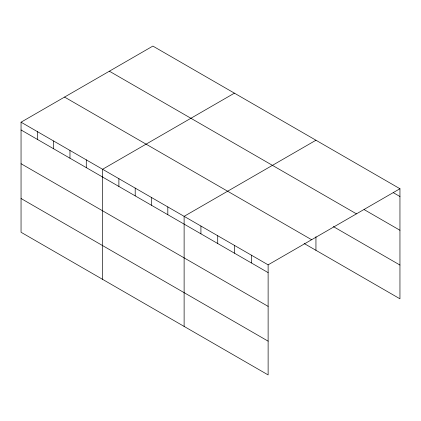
<?xml version="1.0" encoding="UTF-8"?>
<svg xmlns="http://www.w3.org/2000/svg" width="421" height="421" viewBox="0 0 421 421"><rect width="100%" height="100%" fill="white"/><g stroke="black" fill="none" stroke-linecap="round" stroke-linejoin="round"><path stroke-width="0.63" d="M21.05 122.195L268.124 264.841L268.124 374.916L21.05 232.266L21.05 122.195L152.876 46.084L399.95 188.734L399.95 298.805L304.136 243.491M234.408 93.162L102.587 169.268L102.587 279.339M315.945 140.235L184.119 216.341L184.119 326.412M268.124 264.841L399.95 188.734M393.23 192.629L399.95 196.512M364.107 209.574L399.95 230.266M109.371 71.202L356.45 213.847M333.306 226.572L399.95 265.051M64.55 97.077L311.629 239.728M21.05 129.968L268.124 272.619M21.05 163.727L268.124 306.377M21.05 198.507L268.124 341.157M315.945 236.676L315.945 250.306M251.326 255.142L251.326 262.92M234.523 245.443L234.523 253.216M217.725 235.739L217.725 243.517M200.922 226.04L200.922 233.818M167.816 206.927L167.816 214.705M151.507 197.512L151.507 205.29M135.199 188.098L135.199 195.876M118.89 178.683L118.89 186.461M86.279 159.854L86.279 167.626M69.97 150.439L69.97 158.212M53.662 141.024L53.662 148.797M37.358 131.61L37.358 139.383"/></g></svg>
